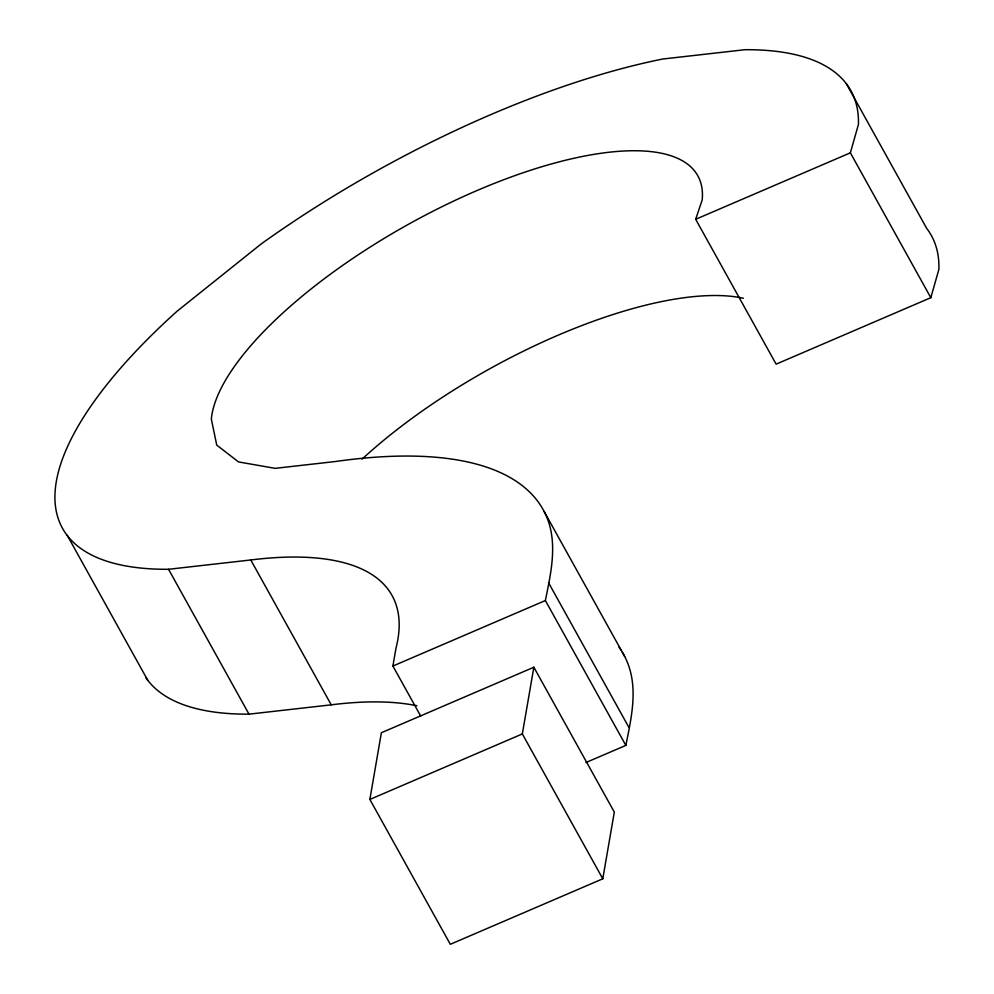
<?xml version="1.0" encoding="UTF-8"?>
<svg xmlns="http://www.w3.org/2000/svg" width="994" height="994" viewBox="0 0 994 994"><rect width="100%" height="100%" fill="white"/><g stroke="black" fill="none" stroke-linecap="round" stroke-linejoin="round"><path stroke-width="1.49" d="M369.867 799.437L381.385 732.74L533.853 667.235L614.317 812.098L602.786 878.795L450.319 944.3L369.867 799.437L522.335 733.932L533.853 667.235M420.723 716.127L392.903 666.042L395.997 648.088A423.133 150.256 -29 0 0 250.774 559.97L168.545 569.289A450.816 160.084 -29 0 1 176.982 311.308L261.111 244.002A450.816 160.084 -29 0 1 662.762 59.019L745.003 49.7A450.816 160.084 -29 0 1 858.418 124.511L850.367 152.827L930.819 297.691L776.128 364.152L695.676 219.289L702.199 199.943A275.736 97.909 -29 0 0 468.199 194.389A275.736 97.909 -29 0 0 211.337 419.046L216.742 445.101L238.51 461.924L275.139 468.348L335.313 461.527A591.641 210.094 -29 0 1 544.178 511.537L624.642 656.4C639.241 684.543 631.737 716.115 625.835 745.401L585.938 762.535M625.835 745.401L545.371 600.538C551.285 571.252 558.777 539.68 544.178 511.537M930.819 297.691L938.883 269.374A450.816 160.084 -29 0 0 926.743 228.471L846.279 83.595M695.676 219.289L850.367 152.827M392.903 666.042L545.371 600.538M145.969 677.833A450.816 160.084 -29 0 0 248.997 714.152L331.238 704.833A423.133 150.256 -29 0 1 416.871 705.74M548.477 582.596L628.929 727.459M522.335 733.932L602.786 878.795M250.774 559.97L331.238 704.833M168.545 569.289L248.997 714.152M67.257 535.381L147.721 680.244M619.013 647.256A591.641 210.094 -29 0 1 620.765 649.79M622.393 652.387A591.641 210.094 -29 0 1 624.642 656.4M362.064 459.141A275.736 97.909 -29 0 1 743.413 298.262"/></g></svg>
